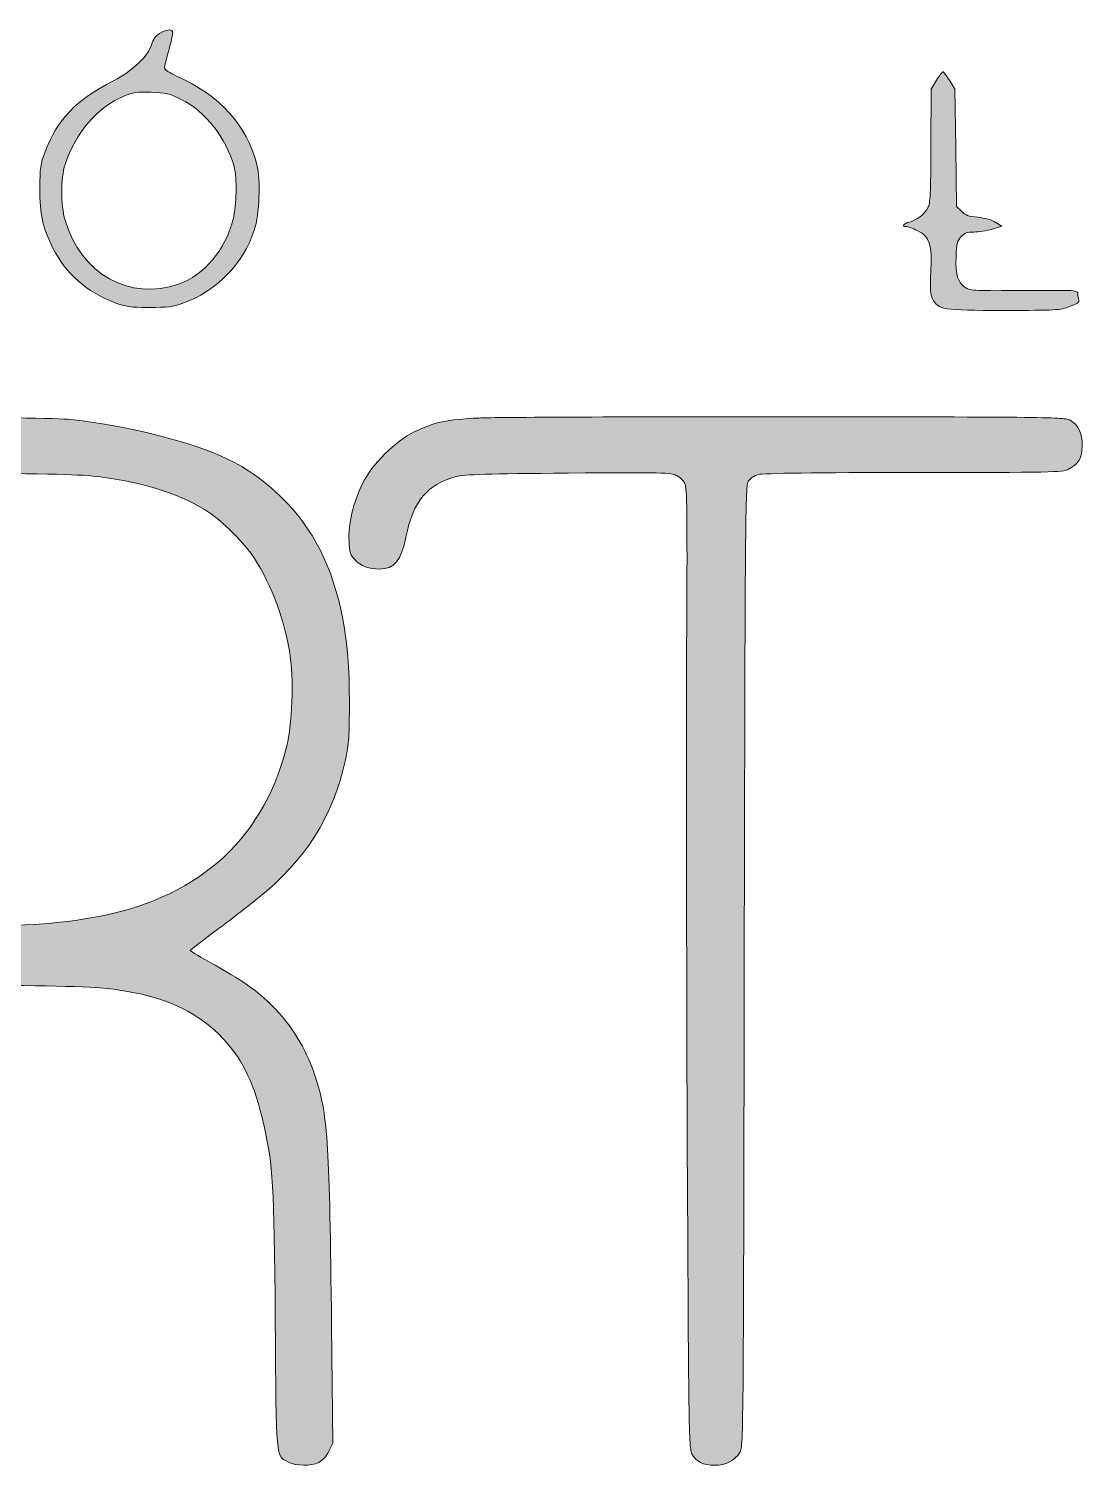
# Model space of a CAD drawing. Header units: millimetres. Extents: x 129 to 548, y 84 to 295.
# Drawn here: x 404.6 to 472.5, y 145.3 to 237.9 of the extents above; entities that cross this region are included whole.
import ezdxf

# ---------------------------------------------------------------- set-up
doc = ezdxf.new("R2010")
doc.units = ezdxf.units.MM
doc.header["$MEASUREMENT"] = 0
doc.layers.add('Layer 1', color=7, linetype='Continuous', lineweight=0)

# ---------------------------------------------------------------- blocks, each defined once
blk = doc.blocks.new('Block_0')
at = {"layer": 'Layer 1', "true_color": 0x000000, "transparency": 33554687}
h = blk.add_hatch(color=18, dxfattribs=at)
h.dxf.hatch_style = 2
edge = h.paths.add_edge_path()
edge.add_spline(control_points=[(414.456, 233.318), (415.993, 232.544), (417.343, 230.842), (417.848, 228.999), (418.048, 228.236), (418.024, 226.499), (417.789, 225.595), (417.285, 223.6), (415.935, 222.004), (414.28, 221.417), (411.134, 220.302), (407.977, 222.086), (406.967, 225.537), (406.686, 226.511), (406.686, 228.26), (406.967, 229.116), (407.672, 231.217), (409.045, 232.814), (410.759, 233.53), (411.334, 233.776), (411.592, 233.811), (412.507, 233.788), (413.458, 233.753), (413.658, 233.706), (414.456, 233.318)], knot_values=[0, 0, 0, 0, 1, 1, 1, 2, 2, 2, 3, 3, 3, 4, 4, 4, 5, 5, 5, 6, 6, 6, 7, 7, 7, 8, 8, 8, 8], degree=3, periodic=0)
edge = h.paths.add_edge_path()
edge.add_spline(control_points=[(413.059, 237.567), (412.801, 237.415), (412.637, 237.192), (412.531, 236.84), (412.32, 236.112), (411.322, 235.161), (410.089, 234.527), (407.648, 233.26), (406.474, 232.039), (405.688, 229.938), (405.383, 229.152), (405.348, 228.905), (405.348, 227.591), (405.348, 225.9), (405.512, 225.114), (406.193, 223.729), (406.991, 222.133), (408.376, 220.9), (410.183, 220.219), (410.864, 219.961), (411.158, 219.914), (412.378, 219.914), (413.564, 219.914), (413.916, 219.949), (414.55, 220.184), (416.709, 220.947), (418.435, 222.72), (419.151, 224.891), (419.491, 225.936), (419.573, 228.084), (419.315, 229.128), (418.681, 231.664), (416.956, 233.565), (414.151, 234.821), (413.705, 235.02), (413.376, 235.232), (413.376, 235.337), (413.376, 235.431), (413.505, 235.983), (413.669, 236.558), (413.822, 237.133), (413.928, 237.65), (413.892, 237.697), (413.787, 237.873), (413.458, 237.814), (413.059, 237.567)], knot_values=[0, 0, 0, 0, 1, 1, 1, 2, 2, 2, 3, 3, 3, 4, 4, 4, 5, 5, 5, 6, 6, 6, 7, 7, 7, 8, 8, 8, 9, 9, 9, 10, 10, 10, 11, 11, 11, 12, 12, 12, 13, 13, 13, 14, 14, 14, 15, 15, 15, 15], degree=3, periodic=0)
h = blk.add_hatch(color=18, dxfattribs=at)
h.dxf.hatch_style = 2
edge = h.paths.add_edge_path()
edge.add_spline(control_points=[(463.084, 234.551), (463.084, 234.551), (462.732, 233.988), (462.732, 233.988), (462.732, 233.988), (462.721, 230.349), (462.721, 230.349), (462.709, 227.215), (462.685, 226.663), (462.521, 226.335), (462.298, 225.912), (461.805, 225.537), (461.347, 225.419), (460.972, 225.325), (460.807, 225.126), (461.101, 225.126), (461.218, 225.126), (461.547, 225.008), (461.828, 224.879), (462.65, 224.48), (462.814, 223.975), (462.721, 222.227), (462.65, 221.076), (462.674, 220.771), (462.826, 220.478), (463.19, 219.762), (463.437, 219.726), (467.416, 219.726), (470.772, 219.726), (471.042, 219.738), (471.653, 219.973), (472.134, 220.149), (472.298, 220.266), (472.251, 220.395), (472.216, 220.489), (472.181, 220.677), (472.181, 220.795), (472.181, 221.029), (472.099, 221.029), (468.73, 221.006), (465.667, 220.982), (465.244, 220.994), (464.974, 221.17), (464.446, 221.522), (464.293, 221.992), (464.34, 223.142), (464.376, 224.034), (464.411, 224.21), (464.657, 224.468), (464.892, 224.715), (465.056, 224.774), (465.491, 224.774), (465.784, 224.774), (466.312, 224.856), (466.664, 224.961), (466.664, 224.961), (467.286, 225.149), (467.286, 225.149), (467.286, 225.149), (466.899, 225.396), (466.899, 225.396), (466.664, 225.548), (466.207, 225.677), (465.749, 225.724), (465.15, 225.783), (464.927, 225.865), (464.681, 226.112), (464.681, 226.112), (464.376, 226.417), (464.376, 226.417), (464.376, 226.417), (464.317, 230.208), (464.317, 230.208), (464.317, 230.208), (464.258, 233.988), (464.258, 233.988), (464.258, 233.988), (463.906, 234.551), (463.906, 234.551), (463.718, 234.856), (463.53, 235.103), (463.495, 235.103), (463.46, 235.103), (463.272, 234.856), (463.084, 234.551)], knot_values=[0, 0, 0, 0, 1, 1, 1, 2, 2, 2, 3, 3, 3, 4, 4, 4, 5, 5, 5, 6, 6, 6, 7, 7, 7, 8, 8, 8, 9, 9, 9, 10, 10, 10, 11, 11, 11, 12, 12, 12, 13, 13, 13, 14, 14, 14, 15, 15, 15, 16, 16, 16, 17, 17, 17, 18, 18, 18, 19, 19, 19, 20, 20, 20, 21, 21, 21, 22, 22, 22, 23, 23, 23, 24, 24, 24, 25, 25, 25, 26, 26, 26, 27, 27, 27, 28, 28, 28, 28], degree=3, periodic=0)
h = blk.add_hatch(color=18, dxfattribs=at)
h.dxf.hatch_style = 2
edge = h.paths.add_edge_path()
edge.add_spline(control_points=[(409.256, 208.998), (412.155, 208.623), (414.608, 207.825), (416.275, 206.686), (417.085, 206.134), (418.364, 204.878), (418.951, 204.057), (420.078, 202.461), (421.052, 200.019), (421.416, 197.801), (421.721, 196.017), (421.616, 192.988), (421.193, 191.427), (419.609, 185.429), (415.301, 181.709), (408.634, 180.582), (405.829, 180.112), (404.068, 180.03), (397.108, 180.077), (390.828, 180.112), (390.617, 180.124), (390.37, 180.347), (390.23, 180.476), (390.065, 180.699), (390.007, 180.852), (389.842, 181.263), (389.866, 208.4), (390.018, 208.705), (390.335, 209.292), (390.277, 209.292), (399.291, 209.245), (406.298, 209.198), (407.942, 209.163), (409.256, 208.998)], knot_values=[0, 0, 0, 0, 1, 1, 1, 2, 2, 2, 3, 3, 3, 4, 4, 4, 5, 5, 5, 6, 6, 6, 7, 7, 7, 8, 8, 8, 9, 9, 9, 10, 10, 10, 11, 11, 11, 11], degree=3, periodic=0)
edge = h.paths.add_edge_path()
edge.add_spline(control_points=[(387.671, 212.813), (387.06, 212.684), (386.755, 212.484), (386.532, 212.062), (386.333, 211.71), (386.321, 209.984), (386.321, 179.15), (386.321, 179.15), (386.321, 146.613), (386.321, 146.613), (386.321, 146.613), (386.568, 146.285), (386.568, 146.285), (386.931, 145.792), (387.647, 145.428), (388.246, 145.428), (388.704, 145.428), (388.821, 145.487), (389.326, 146.003), (389.326, 146.003), (389.901, 146.566), (389.901, 146.566), (389.901, 146.566), (389.901, 160.91), (389.901, 160.91), (389.901, 176.615), (389.866, 175.875), (390.582, 176.168), (391.063, 176.368), (407.472, 176.274), (409.444, 176.063), (413.047, 175.687), (415.371, 174.701), (417.144, 172.8), (418.447, 171.403), (419.186, 169.854), (419.761, 167.248), (420.372, 164.501), (420.43, 163.598), (420.501, 154.724), (420.571, 145.569), (420.536, 145.921), (421.358, 145.522), (421.874, 145.264), (422.778, 145.252), (423.306, 145.498), (423.564, 145.627), (423.775, 145.862), (423.952, 146.214), (423.952, 146.214), (424.21, 146.743), (424.21, 146.743), (424.21, 146.743), (424.128, 154.325), (424.128, 154.325), (423.998, 165.91), (423.893, 167.788), (423.165, 170.1), (422.59, 171.931), (421.757, 173.387), (420.512, 174.713), (419.585, 175.711), (418.587, 176.427), (416.639, 177.53), (415.747, 178.023), (415.019, 178.457), (415.019, 178.481), (415.019, 178.504), (415.747, 179.068), (416.639, 179.725), (417.519, 180.382), (418.752, 181.333), (419.362, 181.826), (422.484, 184.338), (424.221, 187.084), (425.02, 190.77), (425.243, 191.791), (425.278, 192.343), (425.278, 194.549), (425.29, 198.646), (424.703, 201.651), (423.388, 204.292), (422.132, 206.792), (419.914, 208.975), (417.425, 210.149), (415.101, 211.264), (411.24, 212.238), (407.331, 212.696), (406.005, 212.848), (388.363, 212.966), (387.671, 212.813)], knot_values=[0, 0, 0, 0, 1, 1, 1, 2, 2, 2, 3, 3, 3, 4, 4, 4, 5, 5, 5, 6, 6, 6, 7, 7, 7, 8, 8, 8, 9, 9, 9, 10, 10, 10, 11, 11, 11, 12, 12, 12, 13, 13, 13, 14, 14, 14, 15, 15, 15, 16, 16, 16, 17, 17, 17, 18, 18, 18, 19, 19, 19, 20, 20, 20, 21, 21, 21, 22, 22, 22, 23, 23, 23, 24, 24, 24, 25, 25, 25, 26, 26, 26, 27, 27, 27, 28, 28, 28, 29, 29, 29, 30, 30, 30, 30], degree=3, periodic=0)
h = blk.add_hatch(color=18, dxfattribs=at)
h.dxf.hatch_style = 2
edge = h.paths.add_edge_path()
edge.add_spline(control_points=[(433.623, 212.79), (431.522, 212.696), (430.771, 212.531), (429.456, 211.898), (428.224, 211.299), (426.733, 209.808), (426.123, 208.576), (425.524, 207.343), (425.196, 205.947), (425.254, 204.867), (425.29, 204.104), (425.337, 203.963), (425.642, 203.646), (426.006, 203.27), (426.569, 203.059), (427.226, 203.059), (428.165, 203.059), (428.623, 203.623), (428.916, 205.125), (429.386, 207.437), (430.29, 208.529), (432.156, 209.022), (432.661, 209.151), (434.187, 209.198), (439.375, 209.245), (445.549, 209.292), (445.971, 209.28), (446.358, 209.081), (446.628, 208.94), (446.816, 208.728), (446.91, 208.458), (447.016, 208.142), (447.039, 205.688), (446.992, 197.953), (446.969, 192.401), (446.981, 178.539), (447.027, 167.142), (447.121, 147.67), (447.133, 146.402), (447.333, 146.05), (447.591, 145.557), (448.084, 145.311), (448.788, 145.311), (449.504, 145.311), (450.103, 145.616), (450.408, 146.132), (450.643, 146.543), (450.643, 146.637), (450.701, 177.471), (450.76, 206.616), (450.772, 208.423), (450.96, 208.717), (451.089, 208.904), (451.359, 209.081), (451.605, 209.151), (451.899, 209.233), (455.338, 209.28), (461.617, 209.28), (470.491, 209.28), (471.207, 209.292), (471.582, 209.491), (472.216, 209.808), (472.451, 210.219), (472.463, 211.005), (472.463, 211.827), (472.216, 212.367), (471.676, 212.649), (471.324, 212.848), (470.28, 212.86), (453.401, 212.872), (443.553, 212.872), (434.656, 212.848), (433.623, 212.79)], knot_values=[0, 0, 0, 0, 1, 1, 1, 2, 2, 2, 3, 3, 3, 4, 4, 4, 5, 5, 5, 6, 6, 6, 7, 7, 7, 8, 8, 8, 9, 9, 9, 10, 10, 10, 11, 11, 11, 12, 12, 12, 13, 13, 13, 14, 14, 14, 15, 15, 15, 16, 16, 16, 17, 17, 17, 18, 18, 18, 19, 19, 19, 20, 20, 20, 21, 21, 21, 22, 22, 22, 23, 23, 23, 24, 24, 24, 24], degree=3, periodic=0)
at = {"layer": 'Layer 1'}
for points, knots in [([(413.059, 237.567), (412.801, 237.415), (412.637, 237.192), (412.531, 236.84), (412.32, 236.112), (411.322, 235.161), (410.089, 234.527), (407.648, 233.26), (406.474, 232.039), (405.688, 229.938), (405.383, 229.152), (405.348, 228.905), (405.348, 227.591), (405.348, 225.9), (405.512, 225.114), (406.193, 223.729), (406.991, 222.133), (408.376, 220.9), (410.183, 220.219), (410.864, 219.961), (411.158, 219.914), (412.378, 219.914), (413.564, 219.914), (413.916, 219.949), (414.55, 220.184), (416.709, 220.947), (418.435, 222.72), (419.151, 224.891), (419.491, 225.936), (419.573, 228.084), (419.315, 229.128), (418.681, 231.664), (416.956, 233.565), (414.151, 234.821), (413.705, 235.02), (413.376, 235.232), (413.376, 235.337), (413.376, 235.431), (413.505, 235.983), (413.669, 236.558), (413.822, 237.133), (413.928, 237.65), (413.892, 237.697), (413.787, 237.873), (413.458, 237.814), (413.059, 237.567)], [0, 0, 0, 0, 1, 1, 1, 2, 2, 2, 3, 3, 3, 4, 4, 4, 5, 5, 5, 6, 6, 6, 7, 7, 7, 8, 8, 8, 9, 9, 9, 10, 10, 10, 11, 11, 11, 12, 12, 12, 13, 13, 13, 14, 14, 14, 15, 15, 15, 15]), ([(463.084, 234.551), (463.084, 234.551), (462.732, 233.988), (462.732, 233.988), (462.732, 233.988), (462.721, 230.349), (462.721, 230.349), (462.709, 227.215), (462.685, 226.663), (462.521, 226.335), (462.298, 225.912), (461.805, 225.537), (461.347, 225.419), (460.972, 225.325), (460.807, 225.126), (461.101, 225.126), (461.218, 225.126), (461.547, 225.008), (461.828, 224.879), (462.65, 224.48), (462.814, 223.975), (462.721, 222.227), (462.65, 221.076), (462.674, 220.771), (462.826, 220.478), (463.19, 219.762), (463.437, 219.726), (467.416, 219.726), (470.772, 219.726), (471.042, 219.738), (471.653, 219.973), (472.134, 220.149), (472.298, 220.266), (472.251, 220.395), (472.216, 220.489), (472.181, 220.677), (472.181, 220.795), (472.181, 221.029), (472.099, 221.029), (468.73, 221.006), (465.667, 220.982), (465.244, 220.994), (464.974, 221.17), (464.446, 221.522), (464.293, 221.992), (464.34, 223.142), (464.376, 224.034), (464.411, 224.21), (464.657, 224.468), (464.892, 224.715), (465.056, 224.774), (465.491, 224.774), (465.784, 224.774), (466.312, 224.856), (466.664, 224.961), (466.664, 224.961), (467.286, 225.149), (467.286, 225.149), (467.286, 225.149), (466.899, 225.396), (466.899, 225.396), (466.664, 225.548), (466.207, 225.677), (465.749, 225.724), (465.15, 225.783), (464.927, 225.865), (464.681, 226.112), (464.681, 226.112), (464.376, 226.417), (464.376, 226.417), (464.376, 226.417), (464.317, 230.208), (464.317, 230.208), (464.317, 230.208), (464.258, 233.988), (464.258, 233.988), (464.258, 233.988), (463.906, 234.551), (463.906, 234.551), (463.718, 234.856), (463.53, 235.103), (463.495, 235.103), (463.46, 235.103), (463.272, 234.856), (463.084, 234.551)], [0, 0, 0, 0, 1, 1, 1, 2, 2, 2, 3, 3, 3, 4, 4, 4, 5, 5, 5, 6, 6, 6, 7, 7, 7, 8, 8, 8, 9, 9, 9, 10, 10, 10, 11, 11, 11, 12, 12, 12, 13, 13, 13, 14, 14, 14, 15, 15, 15, 16, 16, 16, 17, 17, 17, 18, 18, 18, 19, 19, 19, 20, 20, 20, 21, 21, 21, 22, 22, 22, 23, 23, 23, 24, 24, 24, 25, 25, 25, 26, 26, 26, 27, 27, 27, 28, 28, 28, 28]), ([(414.456, 233.318), (415.993, 232.544), (417.343, 230.842), (417.848, 228.999), (418.048, 228.236), (418.024, 226.499), (417.789, 225.595), (417.285, 223.6), (415.935, 222.004), (414.28, 221.417), (411.134, 220.302), (407.977, 222.086), (406.967, 225.537), (406.686, 226.511), (406.686, 228.26), (406.967, 229.116), (407.672, 231.217), (409.045, 232.814), (410.759, 233.53), (411.334, 233.776), (411.592, 233.811), (412.507, 233.788), (413.458, 233.753), (413.658, 233.706), (414.456, 233.318)], [0, 0, 0, 0, 1, 1, 1, 2, 2, 2, 3, 3, 3, 4, 4, 4, 5, 5, 5, 6, 6, 6, 7, 7, 7, 8, 8, 8, 8]), ([(387.671, 212.813), (387.06, 212.684), (386.755, 212.484), (386.532, 212.062), (386.333, 211.71), (386.321, 209.984), (386.321, 179.15), (386.321, 179.15), (386.321, 146.613), (386.321, 146.613), (386.321, 146.613), (386.568, 146.285), (386.568, 146.285), (386.931, 145.792), (387.647, 145.428), (388.246, 145.428), (388.704, 145.428), (388.821, 145.487), (389.326, 146.003), (389.326, 146.003), (389.901, 146.566), (389.901, 146.566), (389.901, 146.566), (389.901, 160.91), (389.901, 160.91), (389.901, 176.615), (389.866, 175.875), (390.582, 176.168), (391.063, 176.368), (407.472, 176.274), (409.444, 176.063), (413.047, 175.687), (415.371, 174.701), (417.144, 172.8), (418.447, 171.403), (419.186, 169.854), (419.761, 167.248), (420.372, 164.501), (420.43, 163.598), (420.501, 154.724), (420.571, 145.569), (420.536, 145.921), (421.358, 145.522), (421.874, 145.264), (422.778, 145.252), (423.306, 145.498), (423.564, 145.627), (423.775, 145.862), (423.952, 146.214), (423.952, 146.214), (424.21, 146.743), (424.21, 146.743), (424.21, 146.743), (424.128, 154.325), (424.128, 154.325), (423.998, 165.91), (423.893, 167.788), (423.165, 170.1), (422.59, 171.931), (421.757, 173.387), (420.512, 174.713), (419.585, 175.711), (418.587, 176.427), (416.639, 177.53), (415.747, 178.023), (415.019, 178.457), (415.019, 178.481), (415.019, 178.504), (415.747, 179.068), (416.639, 179.725), (417.519, 180.382), (418.752, 181.333), (419.362, 181.826), (422.484, 184.338), (424.221, 187.084), (425.02, 190.77), (425.243, 191.791), (425.278, 192.343), (425.278, 194.549), (425.29, 198.646), (424.703, 201.651), (423.388, 204.292), (422.132, 206.792), (419.914, 208.975), (417.425, 210.149), (415.101, 211.264), (411.24, 212.238), (407.331, 212.696), (406.005, 212.848), (388.363, 212.966), (387.671, 212.813)], [0, 0, 0, 0, 1, 1, 1, 2, 2, 2, 3, 3, 3, 4, 4, 4, 5, 5, 5, 6, 6, 6, 7, 7, 7, 8, 8, 8, 9, 9, 9, 10, 10, 10, 11, 11, 11, 12, 12, 12, 13, 13, 13, 14, 14, 14, 15, 15, 15, 16, 16, 16, 17, 17, 17, 18, 18, 18, 19, 19, 19, 20, 20, 20, 21, 21, 21, 22, 22, 22, 23, 23, 23, 24, 24, 24, 25, 25, 25, 26, 26, 26, 27, 27, 27, 28, 28, 28, 29, 29, 29, 30, 30, 30, 30]), ([(433.623, 212.79), (431.522, 212.696), (430.771, 212.531), (429.456, 211.898), (428.224, 211.299), (426.733, 209.808), (426.123, 208.576), (425.524, 207.343), (425.196, 205.947), (425.254, 204.867), (425.29, 204.104), (425.337, 203.963), (425.642, 203.646), (426.006, 203.27), (426.569, 203.059), (427.226, 203.059), (428.165, 203.059), (428.623, 203.623), (428.916, 205.125), (429.386, 207.437), (430.29, 208.529), (432.156, 209.022), (432.661, 209.151), (434.187, 209.198), (439.375, 209.245), (445.549, 209.292), (445.971, 209.28), (446.358, 209.081), (446.628, 208.94), (446.816, 208.728), (446.91, 208.458), (447.016, 208.142), (447.039, 205.688), (446.992, 197.953), (446.969, 192.401), (446.981, 178.539), (447.027, 167.142), (447.121, 147.67), (447.133, 146.402), (447.333, 146.05), (447.591, 145.557), (448.084, 145.311), (448.788, 145.311), (449.504, 145.311), (450.103, 145.616), (450.408, 146.132), (450.643, 146.543), (450.643, 146.637), (450.701, 177.471), (450.76, 206.616), (450.772, 208.423), (450.96, 208.717), (451.089, 208.904), (451.359, 209.081), (451.605, 209.151), (451.899, 209.233), (455.338, 209.28), (461.617, 209.28), (470.491, 209.28), (471.207, 209.292), (471.582, 209.491), (472.216, 209.808), (472.451, 210.219), (472.463, 211.005), (472.463, 211.827), (472.216, 212.367), (471.676, 212.649), (471.324, 212.848), (470.28, 212.86), (453.401, 212.872), (443.553, 212.872), (434.656, 212.848), (433.623, 212.79)], [0, 0, 0, 0, 1, 1, 1, 2, 2, 2, 3, 3, 3, 4, 4, 4, 5, 5, 5, 6, 6, 6, 7, 7, 7, 8, 8, 8, 9, 9, 9, 10, 10, 10, 11, 11, 11, 12, 12, 12, 13, 13, 13, 14, 14, 14, 15, 15, 15, 16, 16, 16, 17, 17, 17, 18, 18, 18, 19, 19, 19, 20, 20, 20, 21, 21, 21, 22, 22, 22, 23, 23, 23, 24, 24, 24, 24]), ([(409.256, 208.998), (412.155, 208.623), (414.608, 207.825), (416.275, 206.686), (417.085, 206.134), (418.364, 204.878), (418.951, 204.057), (420.078, 202.461), (421.052, 200.019), (421.416, 197.801), (421.721, 196.017), (421.616, 192.988), (421.193, 191.427), (419.609, 185.429), (415.301, 181.709), (408.634, 180.582), (405.829, 180.112), (404.068, 180.03), (397.108, 180.077), (390.828, 180.112), (390.617, 180.124), (390.37, 180.347), (390.23, 180.476), (390.065, 180.699), (390.007, 180.852), (389.842, 181.263), (389.866, 208.4), (390.018, 208.705), (390.335, 209.292), (390.277, 209.292), (399.291, 209.245), (406.298, 209.198), (407.942, 209.163), (409.256, 208.998)], [0, 0, 0, 0, 1, 1, 1, 2, 2, 2, 3, 3, 3, 4, 4, 4, 5, 5, 5, 6, 6, 6, 7, 7, 7, 8, 8, 8, 9, 9, 9, 10, 10, 10, 11, 11, 11, 11])]:
    blk.add_open_spline(points, degree=3, knots=knots, dxfattribs=at)

msp = doc.modelspace()

# ---------------------------------------------------------------- block references
at = {"layer": 'Layer 1'}
msp.add_blockref('Block_0', (0, 0), dxfattribs=at)

doc.saveas('drawing.dxf')
